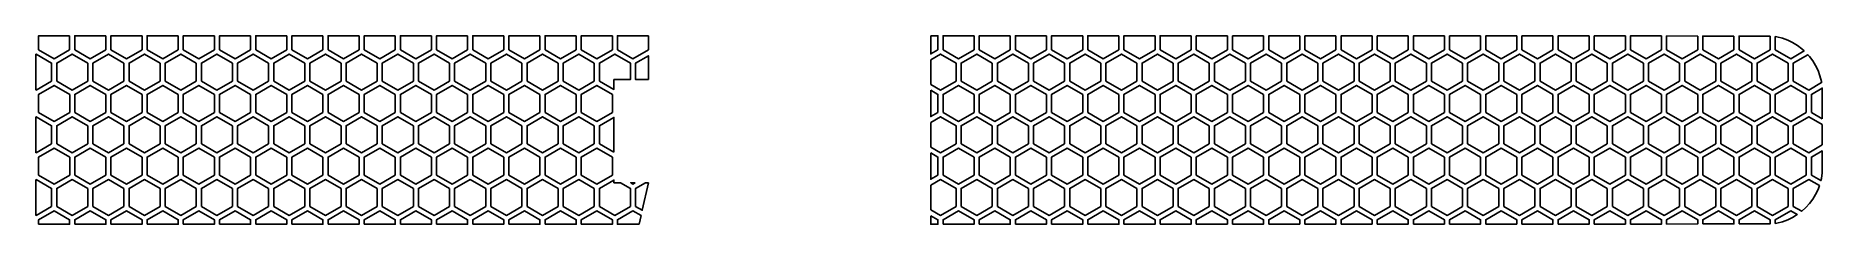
# Model space of a CAD drawing. Header units: millimetres. Extents: x -86 to 89, y 72 to 90.
import ezdxf

# ---------------------------------------------------------------- set-up
doc = ezdxf.new("R2010")
doc.units = ezdxf.units.MM

# ---------------------------------------------------------------- blocks, each defined once
blk = doc.blocks.new('HEX')
blk.add_lwpolyline([(1.516, 0.875), (0, 1.75), (-1.516, 0.875), (-1.516, -0.875), (0, -1.75), (1.516, -0.875)], close=True)

msp = doc.modelspace()

# ---------------------------------------------------------------- linework, layer by layer
for points in [[(-82.358, 90.39), (-82.358, 89.028), (-83.873, 88.153), (-85.389, 89.028), (-85.389, 90.39), (-82.358, 90.39)], [(-78.827, 90.39), (-78.827, 89.028), (-80.342, 88.153), (-81.858, 89.028), (-81.858, 90.39), (-78.827, 90.39)], [(-75.296, 90.39), (-75.296, 89.028), (-76.811, 88.153), (-78.327, 89.028), (-78.327, 90.39), (-75.296, 90.39)], [(-71.764, 90.39), (-71.764, 89.028), (-73.28, 88.153), (-74.796, 89.028), (-74.796, 90.39), (-71.764, 90.39)], [(-68.233, 90.39), (-68.233, 89.028), (-69.749, 88.153), (-71.264, 89.028), (-71.264, 90.39), (-68.233, 90.39)], [(-64.702, 90.39), (-64.702, 89.028), (-66.218, 88.153), (-67.733, 89.028), (-67.733, 90.39), (-64.702, 90.39)], [(-61.171, 90.39), (-61.171, 89.028), (-62.687, 88.153), (-64.202, 89.028), (-64.202, 90.39), (-61.171, 90.39)], [(-57.64, 90.39), (-57.64, 89.028), (-59.156, 88.153), (-60.671, 89.028), (-60.671, 90.39), (-57.64, 90.39)], [(-54.109, 90.39), (-54.109, 89.028), (-55.625, 88.153), (-57.14, 89.028), (-57.14, 90.39), (-54.109, 90.39)], [(-50.578, 90.39), (-50.578, 89.028), (-52.093, 88.153), (-53.609, 89.028), (-53.609, 90.39), (-50.578, 90.39)], [(-47.047, 90.39), (-47.047, 89.028), (-48.562, 88.153), (-50.078, 89.028), (-50.078, 90.39), (-47.047, 90.39)], [(-43.516, 90.39), (-43.516, 89.028), (-45.031, 88.153), (-46.547, 89.028), (-46.547, 90.39), (-43.516, 90.39)], [(-39.985, 90.39), (-39.985, 89.028), (-41.5, 88.153), (-43.016, 89.028), (-43.016, 90.39), (-39.985, 90.39)], [(-36.454, 90.39), (-36.454, 89.028), (-37.969, 88.153), (-39.485, 89.028), (-39.485, 90.39), (-36.454, 90.39)], [(-32.922, 90.39), (-32.922, 89.028), (-34.438, 88.153), (-35.954, 89.028), (-35.954, 90.39), (-32.922, 90.39)], [(-29.391, 90.39), (-29.391, 89.028), (-30.907, 88.153), (-32.422, 89.028), (-32.422, 90.39), (-29.391, 90.39)], [(-25.877, 90.39), (-25.877, 89.018), (-27.376, 88.153), (-28.891, 89.028), (-28.891, 90.39), (-25.877, 90.39)], [(1.687, 90.39), (2.388, 90.39), (2.388, 89.028), (1.687, 88.623), (1.687, 90.39)], [(5.92, 90.389), (5.92, 89.028), (4.404, 88.153), (2.888, 89.028), (2.888, 90.39), (5.92, 90.389)], [(9.451, 90.388), (9.451, 89.028), (7.935, 88.153), (6.42, 89.028), (6.42, 90.389), (9.451, 90.388)], [(12.982, 90.387), (12.982, 89.028), (11.466, 88.153), (9.951, 89.028), (9.951, 90.388), (12.982, 90.387)], [(16.513, 90.385), (16.513, 89.028), (14.997, 88.153), (13.482, 89.028), (13.482, 90.386), (16.513, 90.385)], [(20.044, 90.384), (20.044, 89.028), (18.528, 88.153), (17.013, 89.028), (17.013, 90.385), (20.044, 90.384)], [(23.575, 90.383), (23.575, 89.028), (22.059, 88.153), (20.544, 89.028), (20.544, 90.384), (23.575, 90.383)], [(27.106, 90.382), (27.106, 89.028), (25.591, 88.153), (24.075, 89.028), (24.075, 90.383), (27.106, 90.382)], [(30.637, 90.38), (30.637, 89.028), (29.122, 88.153), (27.606, 89.028), (27.606, 90.381), (30.637, 90.38)], [(34.168, 90.379), (34.168, 89.028), (32.653, 88.153), (31.137, 89.028), (31.137, 90.38), (34.168, 90.379)], [(37.699, 90.378), (37.699, 89.028), (36.184, 88.153), (34.668, 89.028), (34.668, 90.379), (37.699, 90.378)], [(41.23, 90.377), (41.23, 89.028), (39.715, 88.153), (38.199, 89.028), (38.199, 90.378), (41.23, 90.377)], [(44.761, 90.375), (44.761, 89.028), (43.246, 88.153), (41.73, 89.028), (41.73, 90.376), (44.761, 90.375)], [(48.293, 90.374), (48.293, 89.028), (46.777, 88.153), (45.261, 89.028), (45.261, 90.375), (48.293, 90.374)], [(51.824, 90.373), (51.824, 89.028), (50.308, 88.153), (48.793, 89.028), (48.793, 90.374), (51.824, 90.373)], [(55.355, 90.372), (55.355, 89.028), (53.839, 88.153), (52.324, 89.028), (52.324, 90.373), (55.355, 90.372)], [(58.886, 90.37), (58.886, 89.028), (57.37, 88.153), (55.855, 89.028), (55.855, 90.372), (58.886, 90.37)], [(62.417, 90.369), (62.417, 89.028), (60.901, 88.153), (59.386, 89.028), (59.386, 90.37), (62.417, 90.369)], [(65.948, 90.368), (65.948, 89.028), (64.432, 88.153), (62.917, 89.028), (62.917, 90.369), (65.948, 90.368)], [(69.479, 90.367), (69.479, 89.028), (67.964, 88.153), (66.448, 89.028), (66.448, 90.368), (69.479, 90.367)], [(73.01, 90.366), (73.01, 89.028), (71.495, 88.153), (69.979, 89.028), (69.979, 90.367), (73.01, 90.366)], [(76.541, 90.364), (76.541, 89.028), (75.026, 88.153), (73.51, 89.028), (73.51, 90.365), (76.541, 90.364)], [(80.072, 90.363), (80.072, 89.028), (78.557, 88.153), (77.041, 89.028), (77.041, 90.364), (80.072, 90.363)], [(83.603, 90.362), (83.603, 89.028), (82.088, 88.153), (80.572, 89.028), (80.572, 90.363), (83.603, 90.362)], [(84.275, 90.277), (84.809, 90.14), (85.322, 89.952), (85.809, 89.718), (86.269, 89.438), (86.698, 89.117), (86.928, 88.908), (85.619, 88.153), (84.103, 89.028), (84.103, 90.303), (84.275, 90.277)], [(-85.67, 88.577), (-85.639, 88.595), (-84.123, 87.72), (-84.123, 85.97), (-85.639, 85.095), (-85.67, 85.113), (-85.67, 88.577)], [(-29.231, 86.107), (-29.231, 85.147), (-30.657, 85.97), (-30.657, 87.72), (-29.141, 88.595), (-27.626, 87.72), (-27.626, 86.107), (-29.231, 86.107)], [(-25.877, 86.107), (-27.126, 86.107), (-27.126, 87.72), (-25.877, 88.441), (-25.877, 86.107)], [(1.687, 88.045), (2.638, 88.595), (4.154, 87.72), (4.154, 85.97), (2.638, 85.095), (1.687, 85.644), (1.687, 88.045)], [(87.454, 88.361), (87.775, 87.932), (88.054, 87.472), (88.289, 86.985), (88.477, 86.473), (88.614, 85.938), (88.633, 85.816), (87.385, 85.095), (85.869, 85.97), (85.869, 87.72), (87.291, 88.541), (87.454, 88.361)], [(1.687, 85.067), (2.388, 84.662), (2.388, 82.912), (1.687, 82.507), (1.687, 85.067)], [(88.699, 82.298), (87.635, 82.912), (87.635, 84.662), (88.699, 85.276), (88.699, 82.298)], [(-85.67, 82.461), (-85.639, 82.479), (-84.123, 81.604), (-84.123, 79.854), (-85.639, 78.979), (-85.67, 78.997), (-85.67, 82.461)], [(-29.231, 79.031), (-30.657, 79.854), (-30.657, 81.604), (-29.231, 82.427), (-29.231, 79.031)], [(1.687, 81.929), (2.638, 82.479), (4.154, 81.604), (4.154, 79.854), (2.638, 78.979), (1.687, 79.528), (1.687, 81.929)], [(88.699, 79.738), (87.385, 78.979), (85.869, 79.854), (85.869, 81.604), (87.385, 82.479), (88.699, 81.72), (88.699, 79.738)], [(1.687, 78.951), (2.388, 78.546), (2.388, 76.796), (1.687, 76.391), (1.687, 78.951)], [(88.699, 77.003), (88.614, 76.449), (88.565, 76.259), (87.635, 76.796), (87.635, 78.546), (88.699, 79.16), (88.699, 77.003)], [(-85.67, 76.345), (-85.639, 76.363), (-84.123, 75.488), (-84.123, 73.738), (-85.639, 72.863), (-85.67, 72.881), (-85.67, 76.345)], [(-29.231, 76.045), (-28.59, 76.045), (-27.626, 75.488), (-27.626, 73.738), (-29.141, 72.863), (-30.657, 73.738), (-30.657, 75.488), (-29.231, 76.311), (-29.231, 76.045)], [(-27.162, 76.045), (-27.376, 75.921), (-27.59, 76.045), (-27.162, 76.045)], [(-25.877, 76.045), (-26.474, 73.361), (-27.126, 73.738), (-27.126, 75.488), (-26.162, 76.045), (-25.877, 76.045)], [(1.687, 75.813), (2.638, 76.363), (4.154, 75.488), (4.154, 73.738), (2.638, 72.863), (1.687, 73.412), (1.687, 75.813)], [(88.289, 75.403), (88.054, 74.915), (87.775, 74.456), (87.454, 74.026), (87.094, 73.63), (86.69, 73.264), (85.869, 73.738), (85.869, 75.488), (87.385, 76.363), (88.421, 75.764), (88.289, 75.403)], [(-85.389, 71.997), (-85.389, 72.43), (-83.873, 73.305), (-82.358, 72.43), (-82.358, 71.997), (-85.389, 71.997)], [(-81.858, 71.997), (-81.858, 72.43), (-80.342, 73.305), (-78.827, 72.43), (-78.827, 71.997), (-81.858, 71.997)], [(-78.327, 71.997), (-78.327, 72.43), (-76.811, 73.305), (-75.296, 72.43), (-75.296, 71.997), (-78.327, 71.997)], [(-74.796, 71.997), (-74.796, 72.43), (-73.28, 73.305), (-71.764, 72.43), (-71.764, 71.997), (-74.796, 71.997)], [(-71.264, 71.997), (-71.264, 72.43), (-69.749, 73.305), (-68.233, 72.43), (-68.233, 71.997), (-71.264, 71.997)], [(-67.733, 71.997), (-67.733, 72.43), (-66.218, 73.305), (-64.702, 72.43), (-64.702, 71.997), (-67.733, 71.997)], [(-64.202, 71.997), (-64.202, 72.43), (-62.687, 73.305), (-61.171, 72.43), (-61.171, 71.997), (-64.202, 71.997)], [(-60.671, 71.997), (-60.671, 72.43), (-59.156, 73.305), (-57.64, 72.43), (-57.64, 71.997), (-60.671, 71.997)], [(-57.14, 71.997), (-57.14, 72.43), (-55.625, 73.305), (-54.109, 72.43), (-54.109, 71.997), (-57.14, 71.997)], [(-53.609, 71.997), (-53.609, 72.43), (-52.093, 73.305), (-50.578, 72.43), (-50.578, 71.997), (-53.609, 71.997)], [(-50.078, 71.997), (-50.078, 72.43), (-48.562, 73.305), (-47.047, 72.43), (-47.047, 71.997), (-50.078, 71.997)], [(-46.547, 71.997), (-46.547, 72.43), (-45.031, 73.305), (-43.516, 72.43), (-43.516, 71.997), (-46.547, 71.997)], [(-43.016, 71.997), (-43.016, 72.43), (-41.5, 73.305), (-39.985, 72.43), (-39.985, 71.997), (-43.016, 71.997)], [(-39.485, 71.997), (-39.485, 72.43), (-37.969, 73.305), (-36.454, 72.43), (-36.454, 71.997), (-39.485, 71.997)], [(-35.954, 71.997), (-35.954, 72.43), (-34.438, 73.305), (-32.922, 72.43), (-32.922, 71.997), (-35.954, 71.997)], [(-32.422, 71.997), (-32.422, 72.43), (-30.907, 73.305), (-29.391, 72.43), (-29.391, 71.997), (-32.422, 71.997)], [(-26.777, 71.997), (-28.891, 71.997), (-28.891, 72.43), (-27.376, 73.305), (-26.588, 72.85), (-26.777, 71.997)], [(2.888, 71.997), (2.888, 72.43), (4.404, 73.305), (5.92, 72.43), (5.92, 71.999), (2.888, 71.997)], [(6.42, 71.999), (6.42, 72.43), (7.935, 73.305), (9.451, 72.43), (9.451, 72), (6.42, 71.999)], [(9.951, 72), (9.951, 72.43), (11.466, 73.305), (12.982, 72.43), (12.982, 72.001), (9.951, 72)], [(13.482, 72.001), (13.482, 72.43), (14.997, 73.305), (16.513, 72.43), (16.513, 72.002), (13.482, 72.001)], [(17.013, 72.002), (17.013, 72.43), (18.528, 73.305), (20.044, 72.43), (20.044, 72.003), (17.013, 72.002)], [(20.544, 72.004), (20.544, 72.43), (22.059, 73.305), (23.575, 72.43), (23.575, 72.005), (20.544, 72.004)], [(24.075, 72.005), (24.075, 72.43), (25.591, 73.305), (27.106, 72.43), (27.106, 72.006), (24.075, 72.005)], [(27.606, 72.006), (27.606, 72.43), (29.122, 73.305), (30.637, 72.43), (30.637, 72.007), (27.606, 72.006)], [(31.137, 72.007), (31.137, 72.43), (32.653, 73.305), (34.168, 72.43), (34.168, 72.008), (31.137, 72.007)], [(34.668, 72.009), (34.668, 72.43), (36.184, 73.305), (37.699, 72.43), (37.699, 72.01), (34.668, 72.009)], [(38.199, 72.01), (38.199, 72.43), (39.715, 73.305), (41.23, 72.43), (41.23, 72.011), (38.199, 72.01)], [(41.73, 72.011), (41.73, 72.43), (43.246, 73.305), (44.761, 72.43), (44.761, 72.012), (41.73, 72.011)], [(45.261, 72.012), (45.261, 72.43), (46.777, 73.305), (48.293, 72.43), (48.293, 72.013), (45.261, 72.012)], [(48.793, 72.014), (48.793, 72.43), (50.308, 73.305), (51.824, 72.43), (51.824, 72.015), (48.793, 72.014)], [(52.324, 72.015), (52.324, 72.43), (53.839, 73.305), (55.355, 72.43), (55.355, 72.016), (52.324, 72.015)], [(55.855, 72.016), (55.855, 72.43), (57.37, 73.305), (58.886, 72.43), (58.886, 72.017), (55.855, 72.016)], [(59.386, 72.017), (59.386, 72.43), (60.901, 73.305), (62.417, 72.43), (62.417, 72.018), (59.386, 72.017)], [(62.917, 72.018), (62.917, 72.43), (64.432, 73.305), (65.948, 72.43), (65.948, 72.02), (62.917, 72.018)], [(66.448, 72.02), (66.448, 72.43), (67.964, 73.305), (69.479, 72.43), (69.479, 72.021), (66.448, 72.02)], [(69.979, 72.021), (69.979, 72.43), (71.495, 73.305), (73.01, 72.43), (73.01, 72.022), (69.979, 72.021)], [(73.51, 72.022), (73.51, 72.43), (75.026, 73.305), (76.541, 72.43), (76.541, 72.023), (73.51, 72.022)], [(77.041, 72.023), (77.041, 72.43), (78.557, 73.305), (80.072, 72.43), (80.072, 72.024), (77.041, 72.023)], [(80.572, 72.025), (80.572, 72.43), (82.088, 73.305), (83.603, 72.43), (83.603, 72.026), (80.572, 72.025)], [(85.809, 72.67), (85.322, 72.435), (84.809, 72.248), (84.275, 72.11), (84.103, 72.084), (84.103, 72.43), (85.619, 73.305), (86.252, 72.939), (85.809, 72.67)], [(1.687, 72.835), (2.388, 72.43), (2.388, 71.997), (1.687, 71.997), (1.687, 72.835)]]:
    msp.add_lwpolyline(points, close=True)

# ---------------------------------------------------------------- block references
for p in [(-82.108, 86.845), (-78.577, 86.845), (-75.046, 86.845), (-71.514, 86.845), (-67.983, 86.845), (-64.452, 86.845), (-60.921, 86.845), (-57.39, 86.845), (-53.859, 86.845), (-50.328, 86.845), (-46.797, 86.845), (-43.266, 86.845), (-39.735, 86.845), (-36.204, 86.845), (-32.672, 86.845), (6.17, 86.845), (9.701, 86.845), (13.232, 86.845), (16.763, 86.845), (20.294, 86.845), (23.825, 86.845), (27.356, 86.845), (30.887, 86.845), (34.418, 86.845), (37.949, 86.845), (41.48, 86.845), (45.011, 86.845), (48.543, 86.845), (52.074, 86.845), (55.605, 86.845), (59.136, 86.845), (62.667, 86.845), (66.198, 86.845), (69.729, 86.845), (73.26, 86.845), (76.791, 86.845), (80.322, 86.845), (83.853, 86.845), (-83.873, 83.787), (-80.342, 83.787), (-76.811, 83.787), (-73.28, 83.787), (-69.749, 83.787), (-66.218, 83.787), (-62.687, 83.787), (-59.156, 83.787), (-55.625, 83.787), (-52.093, 83.787), (-48.562, 83.787), (-45.031, 83.787), (-41.5, 83.787), (-37.969, 83.787), (-34.438, 83.787), (-30.907, 83.787), (4.404, 83.787), (7.935, 83.787), (11.466, 83.787), (14.997, 83.787), (18.528, 83.787), (22.059, 83.787), (25.591, 83.787), (29.122, 83.787), (32.653, 83.787), (36.184, 83.787), (39.715, 83.787), (43.246, 83.787), (46.777, 83.787), (50.308, 83.787), (53.839, 83.787), (57.37, 83.787), (60.901, 83.787), (64.432, 83.787), (67.964, 83.787), (71.495, 83.787), (75.026, 83.787), (78.557, 83.787), (82.088, 83.787), (85.619, 83.787), (-82.108, 80.729), (-78.577, 80.729), (-75.046, 80.729), (-71.514, 80.729), (-67.983, 80.729), (-64.452, 80.729), (-60.921, 80.729), (-57.39, 80.729), (-53.859, 80.729), (-50.328, 80.729), (-46.797, 80.729), (-43.266, 80.729), (-39.735, 80.729), (-36.204, 80.729), (-32.672, 80.729), (6.17, 80.729), (9.701, 80.729), (13.232, 80.729), (16.763, 80.729), (20.294, 80.729), (23.825, 80.729), (27.356, 80.729), (30.887, 80.729), (34.418, 80.729), (37.949, 80.729), (41.48, 80.729), (45.011, 80.729), (48.543, 80.729), (52.074, 80.729), (55.605, 80.729), (59.136, 80.729), (62.667, 80.729), (66.198, 80.729), (69.729, 80.729), (73.26, 80.729), (76.791, 80.729), (80.322, 80.729), (83.853, 80.729), (-83.873, 77.671), (-80.342, 77.671), (-76.811, 77.671), (-73.28, 77.671), (-69.749, 77.671), (-66.218, 77.671), (-62.687, 77.671), (-59.156, 77.671), (-55.625, 77.671), (-52.093, 77.671), (-48.562, 77.671), (-45.031, 77.671), (-41.5, 77.671), (-37.969, 77.671), (-34.438, 77.671), (-30.907, 77.671), (4.404, 77.671), (7.935, 77.671), (11.466, 77.671), (14.997, 77.671), (18.528, 77.671), (22.059, 77.671), (25.591, 77.671), (29.122, 77.671), (32.653, 77.671), (36.184, 77.671), (39.715, 77.671), (43.246, 77.671), (46.777, 77.671), (50.308, 77.671), (53.839, 77.671), (57.37, 77.671), (60.901, 77.671), (64.432, 77.671), (67.964, 77.671), (71.495, 77.671), (75.026, 77.671), (78.557, 77.671), (82.088, 77.671), (85.619, 77.671), (-82.108, 74.613), (-78.577, 74.613), (-75.046, 74.613), (-71.514, 74.613), (-67.983, 74.613), (-64.452, 74.613), (-60.921, 74.613), (-57.39, 74.613), (-53.859, 74.613), (-50.328, 74.613), (-46.797, 74.613), (-43.266, 74.613), (-39.735, 74.613), (-36.204, 74.613), (-32.672, 74.613), (6.17, 74.613), (9.701, 74.613), (13.232, 74.613), (16.763, 74.613), (20.294, 74.613), (23.825, 74.613), (27.356, 74.613), (30.887, 74.613), (34.418, 74.613), (37.949, 74.613), (41.48, 74.613), (45.011, 74.613), (48.543, 74.613), (52.074, 74.613), (55.605, 74.613), (59.136, 74.613), (62.667, 74.613), (66.198, 74.613), (69.729, 74.613), (73.26, 74.613), (76.791, 74.613), (80.322, 74.613), (83.853, 74.613)]:
    msp.add_blockref('HEX', p)

doc.saveas('drawing.dxf')
